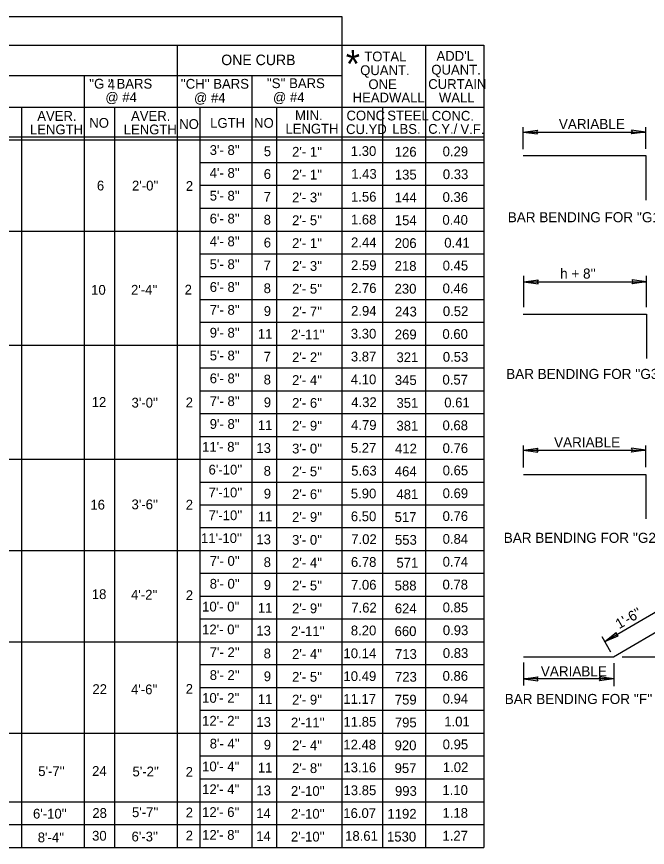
# Model space of a CAD drawing. Extents: x 12 to 573, y -318 to -29.
# Drawn here: x 313.8 to 388.8, y -201.8 to -102.9 of the extents above; entities that cross this region are included whole.
import ezdxf

# ---------------------------------------------------------------- set-up
doc = ezdxf.new("R2010")
doc.units = 0
doc.layers.add('Default', color=7, linetype='Continuous')
doc.layers.add('Level 1', color=7, linetype='Continuous')

msp = doc.modelspace()

# ---------------------------------------------------------------- linework, layer by layer
at = {"layer": 'Default'}
for points in [[(374.008, -119.459), (388.563, -119.459), (388.563, -124.759)], [(373.995, -138.321), (388.656, -138.321), (388.656, -143.621)], [(374.021, -157.404), (388.579, -157.404), (388.579, -162.704)], [(374.021, -179.103), (384.741, -179.103), (391.488, -175.156)]]:
    msp.add_lwpolyline(points, dxfattribs=at)
at = {"layer": 'Level 1'}
for p, q in [((201.463, -102.932), (352.414, -102.932)), ((352.414, -102.932), (352.414, -201.775)), ((146.6, -106.344), (369.302, -106.344)), ((332.862, -106.344), (332.862, -117.245)), ((362.391, -106.344), (362.391, -201.775)), ((369.302, -106.344), (369.302, -201.775)), ((167.873, -109.941), (352.414, -109.94)), ((321.813, -109.94), (321.813, -201.752)), ((341.734, -109.94), (341.734, -117.229)), ((201.463, -113.696), (369.302, -113.696)), ((314.341, -113.696), (314.341, -201.775)), ((325.39, -113.696), (325.389, -201.752)), ((335.548, -113.696), (335.548, -117.245)), ((344.68, -113.68), (344.68, -117.229)), ((344.68, -113.68), (344.68, -201.759)), ((357.261, -113.68), (357.261, -117.245)), ((373.992, -118.713), (373.992, -116.085)), ((373.992, -116.663), (375.695, -116.429)), ((388.563, -116.663), (386.86, -116.429)), ((388.563, -118.654), (388.563, -116.085)), ((146.6, -117.245), (369.302, -117.245)), ((146.6, -117.579), (369.302, -117.579)), ((332.862, -117.245), (332.862, -201.775)), ((335.548, -117.245), (335.548, -201.775)), ((341.734, -117.245), (341.734, -201.759)), ((357.261, -117.245), (357.261, -201.759)), ((373.992, -116.663), (388.563, -116.663)), ((373.992, -116.663), (375.695, -116.897)), ((388.563, -116.663), (386.86, -116.897)), ((335.567, -120.279), (344.68, -120.279)), ((344.68, -120.279), (369.302, -120.279)), ((335.567, -122.995), (344.68, -122.995)), ((344.68, -122.995), (369.302, -122.995)), ((335.567, -125.711), (344.68, -125.711)), ((344.68, -125.711), (369.302, -125.711)), ((146.6, -128.443), (369.302, -128.443)), ((335.567, -131.143), (344.68, -131.143)), ((344.68, -131.143), (369.302, -131.143)), ((335.567, -133.859), (344.68, -133.859)), ((344.68, -133.859), (369.302, -133.859)), ((374.064, -137.502), (374.064, -133.773)), ((374.064, -134.486), (375.767, -134.252)), ((388.656, -134.486), (386.953, -134.252)), ((388.656, -137.502), (388.656, -133.774)), ((374.064, -134.486), (388.656, -134.486)), ((374.064, -134.486), (375.767, -134.72)), ((388.656, -134.486), (386.953, -134.72)), ((335.567, -136.575), (344.68, -136.574)), ((344.68, -136.575), (369.302, -136.575)), ((335.567, -139.291), (344.68, -139.291)), ((344.68, -139.291), (369.302, -139.291)), ((146.6, -142.023), (369.302, -142.023)), ((335.567, -144.723), (344.68, -144.723)), ((344.68, -144.723), (369.302, -144.723)), ((335.567, -147.439), (344.68, -147.439)), ((344.68, -147.439), (369.302, -147.439)), ((335.567, -150.155), (344.68, -150.155)), ((344.68, -150.155), (369.302, -150.155)), ((335.567, -152.871), (344.68, -152.871)), ((344.68, -152.871), (369.302, -152.871)), ((374.021, -156.582), (374.021, -153.961)), ((388.579, -156.524), (388.579, -153.961)), ((374.021, -154.507), (375.724, -154.273)), ((374.021, -154.507), (388.579, -154.507)), ((374.021, -154.507), (375.724, -154.741)), ((388.579, -154.507), (386.876, -154.273)), ((388.579, -154.507), (386.876, -154.741)), ((146.6, -155.603), (369.302, -155.603)), ((335.567, -158.303), (344.68, -158.303)), ((344.68, -158.303), (369.302, -158.303)), ((335.567, -161.019), (344.68, -161.019)), ((344.68, -161.019), (369.302, -161.019)), ((335.567, -163.735), (344.68, -163.735)), ((344.68, -163.735), (369.302, -163.735)), ((146.6, -166.467), (369.302, -166.467)), ((335.567, -169.167), (344.68, -169.167)), ((344.681, -169.167), (369.302, -169.167)), ((335.567, -171.883), (344.68, -171.883)), ((344.68, -171.883), (369.302, -171.883)), ((383.682, -177.269), (390.451, -173.361)), ((335.567, -174.599), (344.68, -174.599)), ((344.68, -174.599), (369.302, -174.599)), ((384.422, -178.551), (383.366, -176.721)), ((383.683, -177.269), (385.041, -176.215)), ((383.683, -177.269), (385.275, -176.62)), ((146.6, -177.331), (369.302, -177.331)), ((374.028, -179.792), (374.028, -182.515)), ((384.787, -179.85), (384.787, -182.598)), ((385.754, -179.103), (392.791, -179.103)), ((335.567, -180.031), (344.68, -180.031)), ((344.681, -180.031), (369.302, -180.031)), ((374.028, -181.714), (375.731, -181.48)), ((384.787, -181.713), (374.028, -181.713)), ((374.028, -181.714), (375.731, -181.948)), ((384.78, -181.715), (383.077, -181.481)), ((384.78, -181.715), (383.077, -181.949)), ((335.567, -182.747), (344.68, -182.747)), ((344.68, -182.747), (369.302, -182.747)), ((335.567, -185.463), (344.68, -185.463)), ((344.68, -185.463), (369.302, -185.463)), ((146.6, -188.195), (369.302, -188.195)), ((335.567, -190.895), (344.68, -190.895)), ((344.681, -190.895), (369.302, -190.895)), ((335.567, -193.611), (344.68, -193.611)), ((344.68, -193.611), (369.302, -193.611)), ((146.6, -196.343), (369.302, -196.343)), ((146.6, -199.059), (369.302, -199.059)), ((146.6, -201.775), (369.302, -201.775))]:
    msp.add_line(p, q, dxfattribs=at)
for points in [[(375.695, -116.429), (375.563, -116.665), (375.695, -116.897)], [(386.86, -116.897), (386.991, -116.66), (386.86, -116.429)], [(375.767, -134.252), (375.635, -134.488), (375.767, -134.72)], [(386.953, -134.72), (387.085, -134.484), (386.953, -134.252)], [(375.724, -154.273), (375.592, -154.509), (375.724, -154.741)], [(386.876, -154.741), (387.008, -154.505), (386.876, -154.273)], [(385.041, -176.215), (385.045, -176.486), (385.275, -176.62)], [(375.731, -181.48), (375.6, -181.716), (375.731, -181.948)], [(383.077, -181.949), (383.209, -181.713), (383.077, -181.481)]]:
    msp.add_lwpolyline(points, dxfattribs=at)

# ---------------------------------------------------------------- texts
for s, height, rotation, p in [('ONE CURB', 1.25, 0.00001, (338.1, -108.705)), ('TOTAL', 1.164, 0.00001, (355.098, -108.258)), ('QUANT.', 1.164, 0.00001, (354.615, -109.891)), ("''G '' BARS", 1.164, 0.00001, (322.387, -111.499)), ("''CH'' BARS", 1.164, 0.00001, (333.281, -111.51)), ("''S'' BARS", 1.164, 0.00001, (343.511, -111.441)), ('ONE', 1.164, 0.00001, (355.594, -111.556)), ('@ #4', 1.164, 0.00001, (324.322, -113.111)), ('@ #4', 1.164, 0.00001, (334.861, -113.169)), ('@ #4', 1.164, 0.00001, (344.249, -113.111)), ('HEADWALL', 1.164, 0.00001, (353.718, -113.147)), ('AVER.', 1.164, 0.00001, (316.222, -115.332)), ('AVER.', 1.164, 0.00001, (327.375, -115.332)), ('MIN.', 1.164, 0.00001, (346.868, -115.241)), ('CONC', 1.164, 0.00001, (352.987, -115.282)), ('STEEL', 1.164, 0.00001, (357.834, -115.283)), ('CONC.', 1.164, 0.00001, (363.128, -115.315)), ('NO', 1.164, 0.00001, (322.412, -116.157)), ('NO', 1.164, 0.00001, (333.104, -116.295)), ('LGTH', 1.164, 0.00001, (336.782, -116.164)), ('NO', 1.164, 0.00001, (342.003, -116.164)), ('VARIABLE', 1.2, 0.00001, (378.231, -116.309)), ('LENGTH', 1.164, 0.00001, (315.354, -116.94)), ('LENGTH', 1.164, 0.00001, (326.506, -116.94)), ('LENGTH', 1.164, 0.00001, (345.729, -116.849)), ('CU.YD', 1.164, 0.00001, (352.935, -116.906)), ('LBS.', 1.164, 0.00001, (358.425, -116.877)), ('C.Y./', 1.164, 0.00001, (362.699, -116.873)), ("3'- 8''", 1.164, 0.00001, (336.727, -119.391)), ('5', 1.164, 0.00001, (343.158, -119.534)), ("2'- 1''", 1.164, 0.00001, (346.52, -119.599)), ('1.30', 1.164, 0.00001, (353.502, -119.512)), ('126', 1.164, 0.00001, (358.726, -119.598)), ("4'- 8''", 1.164, 0.00001, (336.727, -122.107)), ('6', 1.164, 0.00001, (343.149, -122.25)), ("2'- 1''", 1.164, 0.00001, (346.52, -122.315)), ('1.43', 1.164, 0.00001, (353.549, -122.228)), ('135', 1.164, 0.00001, (358.735, -122.314)), ('6', 1.164, 0.00001, (323.312, -123.616)), ("2'-0''", 1.164, 0.00001, (327.489, -123.624)), ('2', 1.164, 0.00001, (333.889, -123.662)), ("5'- 8''", 1.164, 0.00001, (336.727, -124.823)), ('7', 1.164, 0.00001, (343.132, -124.966)), ("2'- 3''", 1.164, 0.00001, (346.52, -125.031)), ('1.56', 1.164, 0.00001, (353.524, -124.945)), ('144', 1.164, 0.00001, (358.732, -125.03)), ("6'- 8''", 1.164, 0.00001, (336.727, -127.539)), ('8', 1.164, 0.00001, (343.139, -127.682)), ('1.68', 1.164, 0.00001, (353.514, -127.66)), ("BAR BENDING FOR ''G1'' BARS", 1.2, 0.00001, (372.163, -127.399)), ("2'- 5''", 1.164, 0.00001, (346.52, -127.747)), ('154', 1.164, 0.00001, (358.732, -127.746)), ("4'- 8''", 1.164, 0.00001, (336.727, -130.255)), ('6', 1.164, 0.00001, (343.149, -130.398)), ("2'- 1''", 1.164, 0.00001, (346.52, -130.463)), ('2.44', 1.164, 0.00001, (353.53, -130.377)), ('206', 1.164, 0.00001, (358.726, -130.462)), ("5'- 8''", 1.164, 0.00001, (336.727, -132.971)), ('7', 1.164, 0.00001, (343.132, -133.114)), ("2'- 3''", 1.164, 0.00001, (346.52, -133.179)), ('2.59', 1.164, 0.00001, (353.528, -133.093)), ('218', 1.164, 0.00001, (358.716, -133.178)), ("h + 8''", 1.2, 0.00001, (378.388, -134.103)), ('10', 1.164, 0.00001, (322.632, -136.026)), ("2'-4''", 1.164, 0.00001, (327.374, -136.017)), ('2', 1.164, 0.00001, (333.748, -136.001)), ("6'- 8''", 1.164, 0.00001, (336.727, -135.687)), ('8', 1.164, 0.00001, (343.139, -135.83)), ("2'- 5''", 1.164, 0.00001, (346.52, -135.895)), ('2.76', 1.164, 0.00001, (353.524, -135.809)), ('230', 1.164, 0.00001, (358.705, -135.894)), ("7'- 8''", 1.164, 0.00001, (336.727, -138.403)), ('9', 1.164, 0.00001, (343.153, -138.546)), ('2.94', 1.164, 0.00001, (353.53, -138.524)), ("2'- 7''", 1.164, 0.00001, (346.52, -138.611)), ('243', 1.164, 0.00001, (358.751, -138.61)), ("9'- 8''", 1.164, 0.00001, (336.727, -141.119)), ('11', 1.164, 0.00001, (342.45, -141.262)), ("2'-11''", 1.164, 0.00001, (346.383, -141.327)), ('3.30', 1.164, 0.00001, (353.502, -141.241)), ('269', 1.164, 0.00001, (358.73, -141.326)), ("5'- 8''", 1.164, 0.00001, (336.727, -143.835)), ('7', 1.164, 0.00001, (343.132, -143.978)), ("2'- 2''", 1.164, 0.00001, (346.52, -144.043)), ('3.87', 1.164, 0.00001, (353.507, -143.957)), ('321', 1.164, 0.00001, (358.927, -144.042)), ("BAR BENDING FOR ''G3'' BARS", 1.2, 0.00001, (371.976, -146.048)), ("6'- 8''", 1.164, 0.00001, (336.727, -146.551)), ('8', 1.164, 0.00001, (343.139, -146.694)), ("2'- 4''", 1.164, 0.00001, (346.52, -146.759)), ('4.10', 1.164, 0.00001, (353.502, -146.673)), ('345', 1.164, 0.00001, (358.735, -146.758)), ('12', 1.164, 0.00001, (322.699, -149.367)), ('2', 1.164, 0.00001, (333.872, -149.416)), ("7'- 8''", 1.164, 0.00001, (336.727, -149.267)), ('9', 1.164, 0.00001, (343.153, -149.41)), ('4.32', 1.164, 0.00001, (353.553, -149.388)), ("3'-0''", 1.164, 0.00001, (327.432, -149.447)), ("2'- 6''", 1.164, 0.00001, (346.52, -149.475)), ('351', 1.164, 0.00001, (358.926, -149.474)), ("9'- 8''", 1.164, 0.00001, (336.727, -151.983)), ('11', 1.164, 0.00001, (342.45, -152.126)), ("2'- 9''", 1.164, 0.00001, (346.52, -152.191)), ('4.79', 1.164, 0.00001, (353.528, -152.105)), ('381', 1.164, 0.00001, (358.926, -152.19)), ('VARIABLE', 1.2, 0.00001, (377.667, -154.176)), ("11'- 8''", 1.164, 0.00001, (335.827, -154.699)), ('13', 1.164, 0.00001, (342.274, -154.842)), ("3'- 0''", 1.164, 0.00001, (346.52, -154.907)), ('5.27', 1.164, 0.00001, (353.507, -154.821)), ('412', 1.164, 0.00001, (358.756, -154.906)), ("6'-10''", 1.164, 0.00001, (336.589, -157.415)), ('8', 1.164, 0.00001, (343.139, -157.558)), ("2'- 5''", 1.164, 0.00001, (346.52, -157.623)), ('5.63', 1.164, 0.00001, (353.549, -157.537)), ('464', 1.164, 0.00001, (358.732, -157.622)), ("7'-10''", 1.164, 0.00001, (336.589, -160.131)), ('9', 1.164, 0.00001, (343.153, -160.274)), ('5.90', 1.164, 0.00001, (353.502, -160.253)), ("2'- 6''", 1.164, 0.00001, (346.52, -160.339)), ('481', 1.164, 0.00001, (358.926, -160.338)), ('16', 1.164, 0.00001, (322.541, -161.584)), ("3'-6''", 1.164, 0.00001, (327.432, -161.549)), ('2', 1.164, 0.00001, (333.878, -161.582)), ("7'-10''", 1.164, 0.00001, (336.589, -162.847)), ('11', 1.164, 0.00001, (342.45, -162.99)), ("2'- 9''", 1.164, 0.00001, (346.52, -163.055)), ('6.50', 1.164, 0.00001, (353.502, -162.968)), ('517', 1.164, 0.00001, (358.709, -163.054)), ("11'-10''", 1.164, 0.00001, (335.69, -165.563)), ('13', 1.164, 0.00001, (342.274, -165.706)), ("3'- 0''", 1.164, 0.00001, (346.52, -165.771)), ('7.02', 1.164, 0.00001, (353.553, -165.684)), ('553', 1.164, 0.00001, (358.751, -165.77)), ("BAR BENDING FOR ''G2'' BARS", 1.2, 0.00001, (371.687, -165.543)), ("7'- 0''", 1.164, 0.00001, (336.727, -168.279)), ('8', 1.164, 0.00001, (343.139, -168.422)), ("2'- 4''", 1.164, 0.00001, (346.52, -168.487)), ('6.78', 1.164, 0.00001, (353.514, -168.4)), ('571', 1.164, 0.00001, (358.927, -168.486)), ("8'- 0''", 1.164, 0.00001, (336.727, -170.995)), ('9', 1.164, 0.00001, (343.153, -171.138)), ('7.06', 1.164, 0.00001, (353.524, -171.117)), ("2'- 5''", 1.164, 0.00001, (346.52, -171.203)), ('588', 1.164, 0.00001, (358.716, -171.202)), ('18', 1.164, 0.00001, (322.712, -172.232)), ("4'-2''", 1.164, 0.00001, (327.373, -172.299)), ('2', 1.164, 0.00001, (333.884, -172.351)), ("10'- 0''", 1.164, 0.00001, (335.827, -173.711)), ('11', 1.164, 0.00001, (342.45, -173.854)), ("2'- 9''", 1.164, 0.00001, (346.52, -173.919)), ('7.62', 1.164, 0.00001, (353.553, -173.833)), ('624', 1.164, 0.00001, (358.732, -173.918)), ("1'-6''", 1.2, 30.10989, (385.399, -175.829)), ("12'- 0''", 1.164, 0.00001, (335.827, -176.427)), ('13', 1.164, 0.00001, (342.274, -176.57)), ("2'-11''", 1.164, 0.00001, (346.383, -176.635)), ('8.20', 1.164, 0.00001, (353.503, -176.548)), ('660', 1.164, 0.00001, (358.705, -176.634)), ("7'- 2''", 1.164, 0.00001, (336.727, -179.143)), ('8', 1.164, 0.00001, (343.139, -179.286)), ("2'- 4''", 1.164, 0.00001, (346.52, -179.351)), ('10.14', 1.164, 0.00001, (352.63, -179.265)), ('713', 1.164, 0.00001, (358.751, -179.35)), ("8'- 2''", 1.164, 0.00001, (336.727, -181.859)), ('9', 1.164, 0.00001, (343.153, -182.002)), ('10.49', 1.164, 0.00001, (352.629, -181.981)), ('VARIABLE', 1.2, 0.00001, (376.093, -181.428)), ("2'- 5''", 1.164, 0.00001, (346.52, -182.067)), ('723', 1.164, 0.00001, (358.751, -182.066)), ('22', 1.164, 0.00001, (322.782, -183.527)), ("4'-6''", 1.164, 0.00001, (327.373, -183.559)), ('2', 1.164, 0.00001, (333.872, -183.503)), ("10'- 2''", 1.164, 0.00001, (335.827, -184.575)), ('11', 1.164, 0.00001, (342.45, -184.718)), ("2'- 9''", 1.164, 0.00001, (346.52, -184.783)), ('11.17', 1.164, 0.00001, (352.608, -184.697)), ('759', 1.164, 0.00001, (358.73, -184.782)), ("BAR BENDING FOR ''F'' BARS", 1.2, 0.00001, (371.802, -184.718)), ("12'- 2''", 1.164, 0.00001, (335.827, -187.291)), ('13', 1.164, 0.00001, (342.274, -187.434)), ("2'-11''", 1.164, 0.00001, (346.383, -187.499)), ('11.85', 1.164, 0.00001, (352.633, -187.413)), ('795', 1.164, 0.00001, (358.735, -187.498)), ("8'- 4''", 1.164, 0.00001, (336.727, -190.007)), ('9', 1.164, 0.00001, (343.153, -190.15)), ("2'- 4''", 1.164, 0.00001, (346.52, -190.215)), ('12.48', 1.164, 0.00001, (352.614, -190.128)), ('920', 1.164, 0.00001, (358.705, -190.214)), ("10'- 4''", 1.164, 0.00001, (335.827, -192.723)), ('11', 1.164, 0.00001, (342.45, -192.866)), ("2'- 8''", 1.164, 0.00001, (346.52, -192.931)), ('13.16', 1.164, 0.00001, (352.624, -192.844)), ('957', 1.164, 0.00001, (358.709, -192.93)), ("5'-7''", 1.164, 0.00001, (316.34, -193.289)), ('24', 1.164, 0.00001, (322.745, -193.267)), ("5'-2''", 1.164, 0.00001, (327.545, -193.329)), ('2', 1.164, 0.00001, (333.867, -193.37)), ("12'- 4''", 1.164, 0.00001, (335.827, -195.439)), ('13', 1.164, 0.00001, (342.274, -195.582)), ("2'-10''", 1.164, 0.00001, (346.383, -195.647)), ('13.85', 1.164, 0.00001, (352.633, -195.561)), ('993', 1.164, 0.00001, (358.751, -195.646)), ("6'-10''", 1.164, 0.00001, (315.717, -198.346)), ('28', 1.164, 0.00001, (322.774, -198.266)), ("5'-7''", 1.164, 0.00001, (327.488, -198.177)), ('2', 1.164, 0.00001, (333.873, -198.206)), ("12'- 6''", 1.164, 0.00001, (335.827, -198.155)), ('14', 1.164, 0.00001, (342.255, -198.298)), ("2'-10''", 1.164, 0.00001, (346.383, -198.363)), ('16.07', 1.164, 0.00001, (352.608, -198.277)), ('1192', 1.164, 0.00001, (357.856, -198.362)), ("8'-4''", 1.164, 0.00001, (316.282, -201.17)), ('30', 1.164, 0.00001, (322.744, -200.975)), ("6'-3''", 1.164, 0.00001, (327.43, -201.066)), ('2', 1.164, 0.00001, (333.873, -200.946)), ("12'- 8''", 1.164, 0.00001, (335.827, -200.871)), ('14', 1.164, 0.00001, (342.255, -201.014)), ("2'-10''", 1.164, 0.00001, (346.383, -201.079)), ('18.61', 1.164, 0.00001, (352.825, -200.993)), ('1530', 1.164, 0.00001, (357.805, -201.078))]:
    msp.add_text(s, height=height, rotation=rotation, dxfattribs=at).set_placement(p)
for s, height, p in [('*', 3.25, (352.902, -110.169)), ("ADD'L", 1.164, (363.689, -108.187)), ('QUANT.', 1.164, (363.074, -109.829)), ('4', 1.164, (324.602, -111.604)), ('CURTAIN', 1.164, (362.704, -111.536)), ('WALL', 1.164, (363.975, -113.145)), ('V.F.', 1.164, (366.535, -116.903)), ('0.29', 1.164, (364.417, -119.552)), ('0.33', 1.164, (364.438, -122.268)), ('0.36', 1.164, (364.413, -124.984)), ('0.40', 1.164, (364.392, -127.7)), ('0.41', 1.164, (364.613, -130.416)), ('0.45', 1.164, (364.422, -133.132)), ('0.46', 1.164, (364.413, -135.848)), ('0.52', 1.164, (364.443, -138.564)), ('0.60', 1.164, (364.392, -141.28)), ('0.53', 1.164, (364.438, -143.996)), ('0.57', 1.164, (364.396, -146.712)), ('0.61', 1.164, (364.613, -149.428)), ('0.68', 1.164, (364.403, -152.144)), ('0.76', 1.164, (364.413, -154.86)), ('0.65', 1.164, (364.422, -157.508)), ('0.69', 1.164, (364.417, -160.224)), ('0.76', 1.164, (364.413, -162.94)), ('0.84', 1.164, (364.419, -165.656)), ('0.74', 1.164, (364.419, -168.372)), ('0.78', 1.164, (364.403, -171.088)), ('0.85', 1.164, (364.422, -173.804)), ('0.93', 1.164, (364.438, -176.52)), ('0.83', 1.164, (364.438, -179.236)), ('0.86', 1.164, (364.413, -181.952)), ('0.94', 1.164, (364.419, -184.668)), ('1.01', 1.164, (364.613, -187.384)), ('0.95', 1.164, (364.422, -190.1)), ('1.02', 1.164, (364.443, -192.816)), ('1.10', 1.164, (364.392, -195.532)), ('1.18', 1.164, (364.403, -198.248)), ('1.27', 1.164, (364.396, -200.964))]:
    msp.add_text(s, height=height, dxfattribs=at).set_placement(p)

doc.saveas('drawing.dxf')
